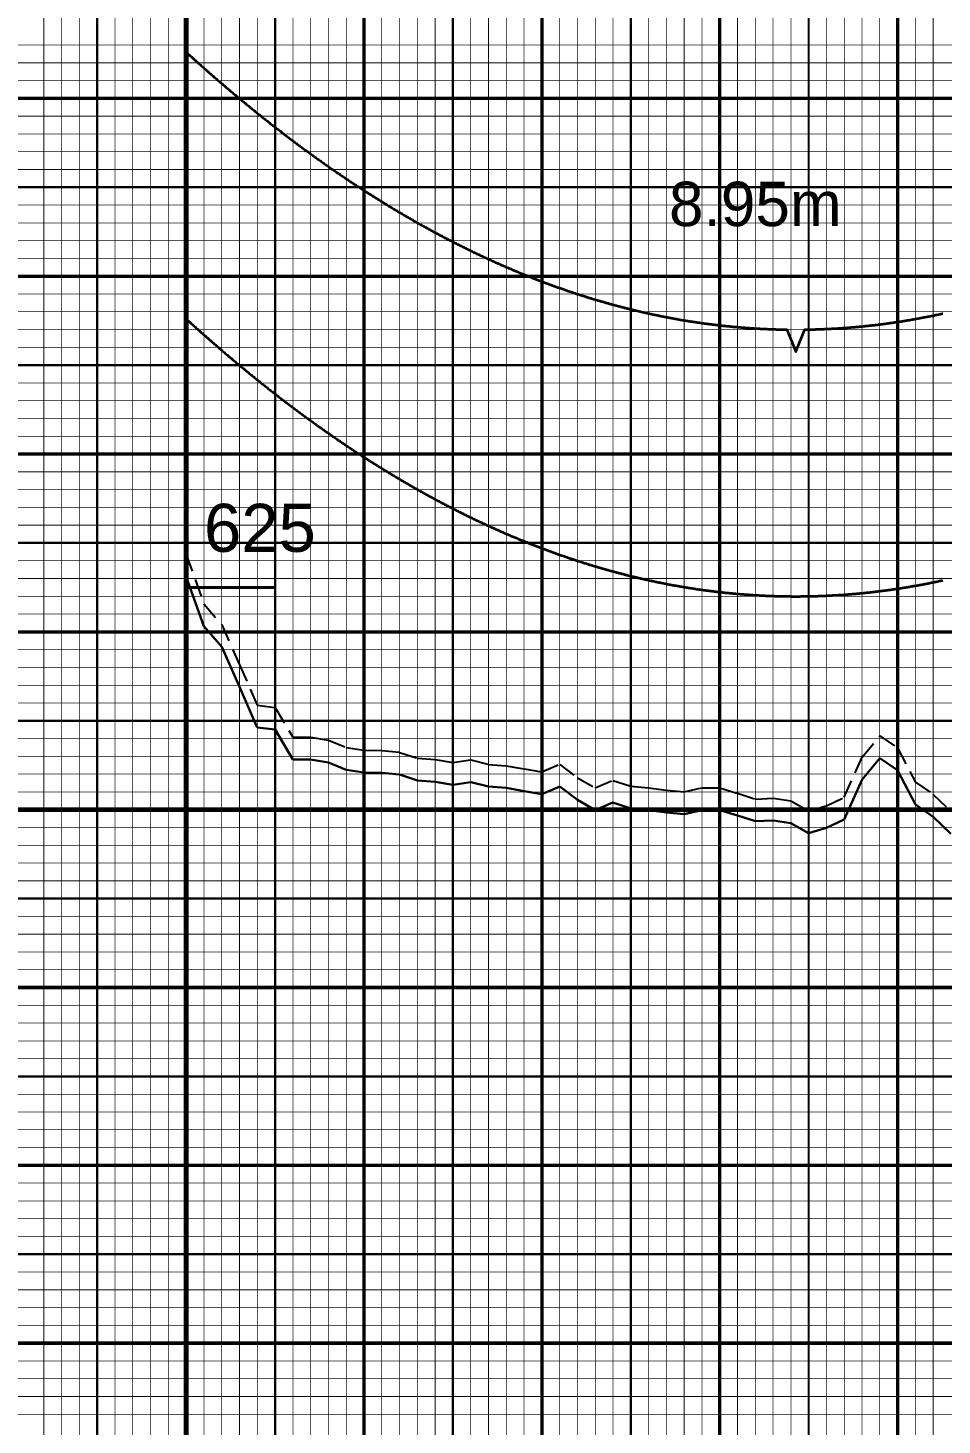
# Model space of a CAD drawing. Header units: millimetres. Extents: x -100 to 280, y 1340 to 1763.
# Drawn here: x -8.9 to 42.5, y 1515.4 to 1594 of the extents above; entities that cross this region are included whole.
import ezdxf
from ezdxf.enums import TextEntityAlignment as Align

# ---------------------------------------------------------------- set-up
doc = ezdxf.new("R2010")
doc.units = ezdxf.units.MM
doc.linetypes.add('DASHED', pattern=[1.5, 1, -0.5])
for name, color, linetype, lineweight in [('Durdurucu_Direk', 1, 'Continuous', 50), ('Grid10mm', 32, 'Continuous', 9), ('Grid50mm', 32, 'Continuous', 50), ('Grid5mm', 32, 'Continuous', 5), ('Güzergah_Profil', 7, 'Continuous', 30), ('İletken_Hat', 3, 'Continuous', 35), ('İletken_Hat_Yükseklik_Yazıları', 3, 'Continuous', 25), ('Some_Bayrak_Direği', 7, 'Continuous', 50), ('Taban_Tablo', 7, 'Continuous', 40), ('Taban_Tablo_Başlık_Yazıları', 7, 'Continuous', 30), ('Toprak_Temas_Egrisi', 7, 'Continuous', 35), ('Yan_Profil_Sağ', 7, 'DASHED', 25)]:
    doc.layers.add(name, color=color, linetype=linetype, lineweight=lineweight)
doc.layers.add('Grid1mm', color=32, linetype='Continuous')
doc.styles.get("Standard").update_dxf_attribs({"font": 'Arial'})

msp = doc.modelspace()

# ---------------------------------------------------------------- linework, layer by layer
at = {"layer": 'Durdurucu_Direk'}
msp.add_line((0, 1563.1), (0, 1592.6), dxfattribs=at)
at = {"layer": 'Grid10mm', "const_width": 0.19, "flags": 128}
for points in [[(10, 1340), (10, 1744)], [(20, 1340), (20, 1744)], [(30, 1340), (30, 1744)], [(40, 1340), (40, 1744)], [(-100, 1590), (93, 1590)], [(-100, 1580), (93, 1580)], [(-100, 1570), (93, 1570)], [(-100, 1560), (93, 1560)], [(-100, 1540), (93, 1540)], [(-100, 1530), (93, 1530)], [(-100, 1520), (93, 1520)]]:
    msp.add_lwpolyline(points, dxfattribs=at)
at = {"layer": 'Grid1mm', "const_width": 0.04, "flags": 128}
for points in [[(-8, 1340), (-8, 1744)], [(-7, 1340), (-7, 1744)], [(-6, 1340), (-6, 1744)], [(-4, 1340), (-4, 1744)], [(-3, 1340), (-3, 1744)], [(-2, 1340), (-2, 1744)], [(-1, 1340), (-1, 1744)], [(1, 1340), (1, 1744)], [(2, 1340), (2, 1744)], [(3, 1340), (3, 1744)], [(4, 1340), (4, 1744)], [(6, 1340), (6, 1744)], [(7, 1340), (7, 1744)], [(8, 1340), (8, 1744)], [(9, 1340), (9, 1744)], [(11, 1340), (11, 1744)], [(12, 1340), (12, 1744)], [(13, 1340), (13, 1744)], [(14, 1340), (14, 1744)], [(16, 1340), (16, 1744)], [(17, 1340), (17, 1744)], [(18, 1340), (18, 1744)], [(19, 1340), (19, 1744)], [(21, 1340), (21, 1744)], [(22, 1340), (22, 1744)], [(23, 1340), (23, 1744)], [(24, 1340), (24, 1744)], [(26, 1340), (26, 1744)], [(27, 1340), (27, 1744)], [(28, 1340), (28, 1744)], [(29, 1340), (29, 1744)], [(31, 1340), (31, 1744)], [(32, 1340), (32, 1744)], [(33, 1340), (33, 1744)], [(34, 1340), (34, 1744)], [(36, 1340), (36, 1744)], [(37, 1340), (37, 1744)], [(38, 1340), (38, 1744)], [(39, 1340), (39, 1744)], [(41, 1340), (41, 1744)], [(42, 1340), (42, 1744)], [(-100, 1593), (93, 1593)], [(-100, 1592), (93, 1592)], [(-100, 1591), (93, 1591)], [(-100, 1589), (93, 1589)], [(-100, 1588), (93, 1588)], [(-100, 1587), (93, 1587)], [(-100, 1586), (93, 1586)], [(-100, 1584), (93, 1584)], [(-100, 1583), (93, 1583)], [(-100, 1582), (93, 1582)], [(-100, 1581), (93, 1581)], [(-100, 1579), (93, 1579)], [(-100, 1578), (93, 1578)], [(-100, 1577), (93, 1577)], [(-100, 1576), (93, 1576)], [(-100, 1574), (93, 1574)], [(-100, 1573), (93, 1573)], [(-100, 1572), (93, 1572)], [(-100, 1571), (93, 1571)], [(-100, 1569), (93, 1569)], [(-100, 1568), (93, 1568)], [(-100, 1567), (93, 1567)], [(-100, 1566), (93, 1566)], [(-100, 1564), (93, 1564)], [(-100, 1563), (93, 1563)], [(-100, 1562), (93, 1562)], [(-100, 1561), (93, 1561)], [(-100, 1559), (93, 1559)], [(-100, 1558), (93, 1558)], [(-100, 1557), (93, 1557)], [(-100, 1556), (93, 1556)], [(-100, 1554), (93, 1554)], [(-100, 1553), (93, 1553)], [(-100, 1552), (93, 1552)], [(-100, 1551), (93, 1551)], [(-100, 1549), (93, 1549)], [(-100, 1548), (93, 1548)], [(-100, 1547), (93, 1547)], [(-100, 1546), (93, 1546)], [(-100, 1544), (93, 1544)], [(-100, 1543), (93, 1543)], [(-100, 1542), (93, 1542)], [(-100, 1541), (93, 1541)], [(-100, 1539), (93, 1539)], [(-100, 1538), (93, 1538)], [(-100, 1537), (93, 1537)], [(-100, 1536), (93, 1536)], [(-100, 1534), (93, 1534)], [(-100, 1533), (93, 1533)], [(-100, 1532), (93, 1532)], [(-100, 1531), (93, 1531)], [(-100, 1529), (93, 1529)], [(-100, 1528), (93, 1528)], [(-100, 1527), (93, 1527)], [(-100, 1526), (93, 1526)], [(-100, 1524), (93, 1524)], [(-100, 1523), (93, 1523)], [(-100, 1522), (93, 1522)], [(-100, 1521), (93, 1521)], [(-100, 1519), (93, 1519)], [(-100, 1518), (93, 1518)], [(-100, 1517), (93, 1517)], [(-100, 1516), (93, 1516)]]:
    msp.add_lwpolyline(points, dxfattribs=at)
at = {"layer": 'Grid50mm', "const_width": 0.27, "flags": 128}
for points in [[(0, 1340), (0, 1744)], [(-100, 1550), (93, 1550)]]:
    msp.add_lwpolyline(points, dxfattribs=at)
at = {"layer": 'Grid5mm', "const_width": 0.13, "flags": 128}
for points in [[(-5, 1340), (-5, 1744)], [(5, 1340), (5, 1744)], [(15, 1340), (15, 1744)], [(25, 1340), (25, 1744)], [(35, 1340), (35, 1744)], [(-100, 1585), (93, 1585)], [(-100, 1575), (93, 1575)], [(-100, 1565), (93, 1565)], [(-100, 1555), (93, 1555)], [(-100, 1545), (93, 1545)], [(-100, 1535), (93, 1535)], [(-100, 1525), (93, 1525)]]:
    msp.add_lwpolyline(points, dxfattribs=at)
at = {"layer": 'Güzergah_Profil'}
for p, q in [((0, 1563.1), (1.001, 1560.325)), ((1.001, 1560.325), (2.001, 1559.15)), ((2.001, 1559.15), (3.002, 1556.9)), ((3.002, 1556.9), (4.002, 1554.625)), ((4.002, 1554.625), (5.003, 1554.5)), ((5.003, 1554.5), (6.003, 1552.825)), ((6.003, 1552.825), (6.999, 1552.825)), ((6.999, 1552.825), (7.999, 1552.65)), ((7.999, 1552.65), (9, 1552.25)), ((38.001, 1551.7), (39.002, 1552.9)), ((39.002, 1552.9), (40.003, 1552.225)), ((9, 1552.25), (10.001, 1552.1)), ((10.001, 1552.1), (11.001, 1552.075)), ((11.001, 1552.075), (12.002, 1551.975)), ((12.002, 1551.975), (13.002, 1551.65)), ((37.001, 1549.45), (38.001, 1551.7)), ((40.003, 1552.225), (41.003, 1550.3)), ((13.002, 1551.65), (14.003, 1551.575)), ((14.003, 1551.575), (14.998, 1551.4)), ((14.998, 1551.4), (15.999, 1551.55)), ((15.999, 1551.55), (17, 1551.3)), ((17, 1551.3), (18, 1551.225)), ((18, 1551.225), (19.001, 1551.05)), ((19.001, 1551.05), (20.001, 1550.875)), ((20.001, 1550.875), (21.002, 1551.3)), ((21.002, 1551.3), (22.002, 1550.55)), ((22.002, 1550.55), (23.003, 1549.975)), ((23.003, 1549.975), (23.999, 1550.4)), ((23.999, 1550.4), (24.999, 1550.075)), ((41.003, 1550.3), (42.004, 1549.6)), ((24.999, 1550.075), (26, 1549.975)), ((26, 1549.975), (27, 1549.85)), ((27, 1549.85), (28.001, 1549.75)), ((28.001, 1549.75), (29.001, 1549.975)), ((29.001, 1549.975), (30.002, 1549.975)), ((30.002, 1549.975), (31.003, 1549.675)), ((31.003, 1549.675), (32.003, 1549.35)), ((32.003, 1549.35), (33.004, 1549.4)), ((33.004, 1549.4), (33.999, 1549.25)), ((36, 1548.975), (37.001, 1549.45)), ((42.004, 1549.6), (42.999, 1548.65)), ((33.999, 1549.25), (35, 1548.675)), ((35, 1548.675), (36, 1548.975))]:
    msp.add_line(p, q, dxfattribs=at)
at = {"layer": 'İletken_Hat', "flags": 128}
msp.add_lwpolyline([(0, 1592.6), (0.05, 1592.555), (0.1, 1592.509), (0.15, 1592.464), (0.2, 1592.418), (0.25, 1592.373), (0.3, 1592.328), (0.35, 1592.283), (0.4, 1592.238), (0.45, 1592.193), (0.5, 1592.148), (0.55, 1592.103), (0.6, 1592.059), (0.65, 1592.014), (0.7, 1591.969), (0.75, 1591.925), (0.8, 1591.88), (0.85, 1591.836), (0.9, 1591.791), (0.95, 1591.747), (1, 1591.703), (1.05, 1591.659), (1.1, 1591.615), (1.15, 1591.571), (1.2, 1591.527), (1.25, 1591.483), (1.3, 1591.439), (1.35, 1591.395), (1.4, 1591.352), (1.45, 1591.308), (1.5, 1591.264), (1.55, 1591.221), (1.6, 1591.177), (1.65, 1591.134), (1.7, 1591.091), (1.75, 1591.048), (1.8, 1591.004), (1.85, 1590.961), (1.9, 1590.918), (1.95, 1590.875), (2, 1590.832), (2.05, 1590.79), (2.1, 1590.747), (2.15, 1590.704), (2.2, 1590.662), (2.25, 1590.619), (2.3, 1590.576), (2.35, 1590.534), (2.4, 1590.492), (2.45, 1590.449), (2.5, 1590.407), (2.55, 1590.365), (2.6, 1590.323), (2.65, 1590.281), (2.7, 1590.239), (2.75, 1590.197), (2.8, 1590.155), (2.85, 1590.113), (2.9, 1590.072), (2.95, 1590.03), (3, 1589.989), (3.05, 1589.947), (3.1, 1589.906), (3.15, 1589.864), (3.2, 1589.823), (3.25, 1589.782), (3.3, 1589.741), (3.35, 1589.699), (3.4, 1589.658), (3.45, 1589.617), (3.5, 1589.577), (3.55, 1589.536), (3.6, 1589.495), (3.65, 1589.454), (3.7, 1589.414), (3.75, 1589.373), (3.8, 1589.332), (3.85, 1589.292), (3.9, 1589.252), (3.95, 1589.211), (4, 1589.171), (4.05, 1589.131), (4.1, 1589.091), (4.15, 1589.051), (4.2, 1589.011), (4.25, 1588.971), (4.3, 1588.931), (4.35, 1588.891), (4.4, 1588.852), (4.45, 1588.812), (4.5, 1588.772), (4.55, 1588.733), (4.6, 1588.693), (4.65, 1588.654), (4.7, 1588.615), (4.75, 1588.576), (4.8, 1588.536), (4.85, 1588.497), (4.9, 1588.458), (4.95, 1588.419), (5, 1588.38), (5.05, 1588.341), (5.1, 1588.303), (5.15, 1588.264), (5.2, 1588.225), (5.25, 1588.187), (5.3, 1588.148), (5.35, 1588.11), (5.4, 1588.071), (5.45, 1588.033), (5.5, 1587.995), (5.55, 1587.957), (5.6, 1587.919), (5.65, 1587.88), (5.7, 1587.843), (5.75, 1587.805), (5.8, 1587.767), (5.85, 1587.729), (5.9, 1587.691), (5.95, 1587.654), (6, 1587.616), (6.05, 1587.579), (6.1, 1587.541), (6.15, 1587.504), (6.2, 1587.466), (6.25, 1587.429), (6.3, 1587.392), (6.35, 1587.355), (6.4, 1587.318), (6.45, 1587.281), (6.5, 1587.244), (6.55, 1587.207), (6.6, 1587.17), (6.65, 1587.133), (6.7, 1587.097), (6.75, 1587.06), (6.8, 1587.024), (6.85, 1586.987), (6.9, 1586.951), (6.95, 1586.915), (7, 1586.878), (7.05, 1586.842), (7.1, 1586.806), (7.15, 1586.77), (7.2, 1586.734), (7.25, 1586.698), (7.3, 1586.662), (7.35, 1586.626), (7.4, 1586.591), (7.45, 1586.555), (7.5, 1586.519), (7.55, 1586.484), (7.6, 1586.448), (7.65, 1586.413), (7.7, 1586.378), (7.75, 1586.342), (7.8, 1586.307), (7.85, 1586.272), (7.9, 1586.237), (7.95, 1586.202), (8, 1586.167), (8.05, 1586.132), (8.1, 1586.097), (8.15, 1586.063), (8.2, 1586.028), (8.25, 1585.993), (8.3, 1585.959), (8.35, 1585.925), (8.4, 1585.89), (8.45, 1585.856), (8.5, 1585.822), (8.55, 1585.787), (8.6, 1585.753), (8.65, 1585.719), (8.7, 1585.685), (8.75, 1585.651), (8.8, 1585.617), (8.85, 1585.584), (8.9, 1585.55), (8.95, 1585.516), (9, 1585.483), (9.05, 1585.449), (9.1, 1585.416), (9.15, 1585.382), (9.2, 1585.349), (9.25, 1585.316), (9.3, 1585.282), (9.35, 1585.249), (9.4, 1585.216), (9.45, 1585.183), (9.5, 1585.15), (9.55, 1585.117), (9.6, 1585.085), (9.65, 1585.052), (9.7, 1585.019), (9.75, 1584.987), (9.8, 1584.954), (9.85, 1584.921), (9.9, 1584.889), (9.95, 1584.857), (10, 1584.824), (10.05, 1584.792), (10.1, 1584.76), (10.15, 1584.728), (10.2, 1584.696), (10.25, 1584.664), (10.3, 1584.632), (10.35, 1584.6), (10.4, 1584.569), (10.45, 1584.537), (10.5, 1584.505), (10.55, 1584.474), (10.6, 1584.442), (10.65, 1584.411), (10.7, 1584.38), (10.75, 1584.348), (10.8, 1584.317), (10.85, 1584.286), (10.9, 1584.255), (10.95, 1584.224), (11, 1584.193), (11.05, 1584.162), (11.1, 1584.131), (11.15, 1584.101), (11.2, 1584.07), (11.25, 1584.039), (11.3, 1584.009), (11.35, 1583.978), (11.4, 1583.948), (11.45, 1583.917), (11.5, 1583.887), (11.55, 1583.857), (11.6, 1583.827), (11.65, 1583.797), (11.7, 1583.767), (11.75, 1583.737), (11.8, 1583.707), (11.85, 1583.677), (11.9, 1583.647), (11.95, 1583.618), (12, 1583.588), (12.05, 1583.558), (12.1, 1583.529), (12.15, 1583.5), (12.2, 1583.47), (12.25, 1583.441), (12.3, 1583.412), (12.35, 1583.383), (12.4, 1583.353), (12.45, 1583.324), (12.5, 1583.296), (12.55, 1583.267), (12.6, 1583.238), (12.65, 1583.209), (12.7, 1583.18), (12.75, 1583.152), (12.8, 1583.123), (12.85, 1583.095), (12.9, 1583.066), (12.95, 1583.038), (13, 1583.01), (13.05, 1582.981), (13.1, 1582.953), (13.15, 1582.925), (13.2, 1582.897), (13.25, 1582.869), (13.3, 1582.841), (13.35, 1582.813), (13.4, 1582.786), (13.45, 1582.758), (13.5, 1582.73), (13.55, 1582.703), (13.6, 1582.675), (13.65, 1582.648), (13.7, 1582.621), (13.75, 1582.593), (13.8, 1582.566), (13.85, 1582.539), (13.9, 1582.512), (13.95, 1582.485), (14, 1582.458), (14.05, 1582.431), (14.1, 1582.404), (14.15, 1582.377), (14.2, 1582.351), (14.25, 1582.324), (14.3, 1582.297), (14.35, 1582.271), (14.4, 1582.245), (14.45, 1582.218), (14.5, 1582.192), (14.55, 1582.166), (14.6, 1582.139), (14.65, 1582.113), (14.7, 1582.087), (14.75, 1582.061), (14.8, 1582.035), (14.85, 1582.01), (14.9, 1581.984), (14.95, 1581.958), (15, 1581.933), (15.05, 1581.907), (15.1, 1581.881), (15.15, 1581.856), (15.2, 1581.831), (15.25, 1581.805), (15.3, 1581.78), (15.35, 1581.755), (15.4, 1581.73), (15.45, 1581.705), (15.5, 1581.68), (15.55, 1581.655), (15.6, 1581.63), (15.65, 1581.605), (15.7, 1581.581), (15.75, 1581.556), (15.8, 1581.531), (15.85, 1581.507), (15.9, 1581.482), (15.95, 1581.458), (16, 1581.434), (16.05, 1581.41), (16.1, 1581.385), (16.15, 1581.361), (16.2, 1581.337), (16.25, 1581.313), (16.3, 1581.289), (16.35, 1581.266), (16.4, 1581.242), (16.45, 1581.218), (16.5, 1581.194), (16.55, 1581.171), (16.6, 1581.147), (16.65, 1581.124), (16.7, 1581.101), (16.75, 1581.077), (16.8, 1581.054), (16.85, 1581.031), (16.9, 1581.008), (16.95, 1580.985), (17, 1580.962), (17.05, 1580.939), (17.1, 1580.916), (17.15, 1580.893), (17.2, 1580.87), (17.25, 1580.848), (17.3, 1580.825), (17.35, 1580.803), (17.4, 1580.78), (17.45, 1580.758), (17.5, 1580.736), (17.55, 1580.713), (17.6, 1580.691), (17.65, 1580.669), (17.7, 1580.647), (17.75, 1580.625), (17.8, 1580.603), (17.85, 1580.581), (17.9, 1580.559), (17.95, 1580.538), (18, 1580.516), (18.05, 1580.494), (18.1, 1580.473), (18.15, 1580.451), (18.2, 1580.43), (18.25, 1580.409), (18.3, 1580.388), (18.35, 1580.366), (18.4, 1580.345), (18.45, 1580.324), (18.5, 1580.303), (18.55, 1580.282), (18.6, 1580.261), (18.65, 1580.241), (18.7, 1580.22), (18.75, 1580.199), (18.8, 1580.179), (18.85, 1580.158), (18.9, 1580.138), (18.95, 1580.117), (19, 1580.097), (19.05, 1580.077), (19.1, 1580.057), (19.15, 1580.036), (19.2, 1580.016), (19.25, 1579.996), (19.3, 1579.976), (19.35, 1579.957), (19.4, 1579.937), (19.45, 1579.917), (19.5, 1579.897), (19.55, 1579.878), (19.6, 1579.858), (19.65, 1579.839), (19.7, 1579.819), (19.75, 1579.8), (19.8, 1579.781), (19.85, 1579.762), (19.9, 1579.743), (19.95, 1579.723), (20, 1579.704), (20.05, 1579.686), (20.1, 1579.667), (20.15, 1579.648), (20.2, 1579.629), (20.25, 1579.611), (20.3, 1579.592), (20.35, 1579.573), (20.4, 1579.555), (20.45, 1579.537), (20.5, 1579.518), (20.55, 1579.5), (20.6, 1579.482), (20.65, 1579.464), (20.7, 1579.446), (20.75, 1579.428), (20.8, 1579.41), (20.85, 1579.392), (20.9, 1579.374), (20.95, 1579.356), (21, 1579.339), (21.05, 1579.321), (21.1, 1579.303), (21.15, 1579.286), (21.2, 1579.269), (21.25, 1579.251), (21.3, 1579.234), (21.35, 1579.217), (21.4, 1579.2), (21.45, 1579.183), (21.5, 1579.166), (21.55, 1579.149), (21.6, 1579.132), (21.65, 1579.115), (21.7, 1579.098), (21.75, 1579.081), (21.8, 1579.065), (21.85, 1579.048), (21.9, 1579.032), (21.95, 1579.015), (22, 1578.999), (22.05, 1578.983), (22.1, 1578.967), (22.15, 1578.951), (22.2, 1578.934), (22.25, 1578.918), (22.3, 1578.903), (22.35, 1578.887), (22.4, 1578.871), (22.45, 1578.855), (22.5, 1578.839), (22.55, 1578.824), (22.6, 1578.808), (22.65, 1578.793), (22.7, 1578.777), (22.75, 1578.762), (22.8, 1578.747), (22.85, 1578.732), (22.9, 1578.716), (22.95, 1578.701), (23, 1578.686), (23.05, 1578.671), (23.1, 1578.656), (23.15, 1578.642), (23.2, 1578.627), (23.25, 1578.612), (23.3, 1578.598), (23.35, 1578.583), (23.4, 1578.569), (23.45, 1578.554), (23.5, 1578.54), (23.55, 1578.526), (23.6, 1578.511), (23.65, 1578.497), (23.7, 1578.483), (23.75, 1578.469), (23.8, 1578.455), (23.85, 1578.441), (23.9, 1578.427), (23.95, 1578.414), (24, 1578.4), (24.05, 1578.386), (24.1, 1578.373), (24.15, 1578.359), (24.2, 1578.346), (24.25, 1578.333), (24.3, 1578.319), (24.35, 1578.306), (24.4, 1578.293), (24.45, 1578.28), (24.5, 1578.267), (24.55, 1578.254), (24.6, 1578.241), (24.65, 1578.228), (24.7, 1578.215), (24.75, 1578.203), (24.8, 1578.19), (24.85, 1578.178), (24.9, 1578.165), (24.95, 1578.153), (25, 1578.14), (25.05, 1578.128), (25.1, 1578.116), (25.15, 1578.104), (25.2, 1578.092), (25.25, 1578.08), (25.3, 1578.068), (25.35, 1578.056), (25.4, 1578.044), (25.45, 1578.032), (25.5, 1578.02), (25.55, 1578.009), (25.6, 1577.997), (25.65, 1577.986), (25.7, 1577.974), (25.75, 1577.963), (25.8, 1577.952), (25.85, 1577.94), (25.9, 1577.929), (25.95, 1577.918), (26, 1577.907), (26.05, 1577.896), (26.1, 1577.885), (26.15, 1577.874), (26.2, 1577.864), (26.25, 1577.853), (26.3, 1577.842), (26.35, 1577.832), (26.4, 1577.821), (26.45, 1577.811), (26.5, 1577.801), (26.55, 1577.79), (26.6, 1577.78), (26.65, 1577.77), (26.7, 1577.76), (26.75, 1577.75), (26.8, 1577.74), (26.85, 1577.73), (26.9, 1577.72), (26.95, 1577.71), (27, 1577.701), (27.05, 1577.691), (27.1, 1577.681), (27.15, 1577.672), (27.2, 1577.662), (27.25, 1577.653), (27.3, 1577.644), (27.35, 1577.634), (27.4, 1577.625), (27.45, 1577.616), (27.5, 1577.607), (27.55, 1577.598), (27.6, 1577.589), (27.65, 1577.58), (27.7, 1577.572), (27.75, 1577.563), (27.8, 1577.554), (27.85, 1577.546), (27.9, 1577.537), (27.95, 1577.529), (28, 1577.52), (28.05, 1577.512), (28.1, 1577.504), (28.15, 1577.496), (28.2, 1577.488), (28.25, 1577.48), (28.3, 1577.472), (28.35, 1577.464), (28.4, 1577.456), (28.45, 1577.448), (28.5, 1577.44), (28.55, 1577.433), (28.6, 1577.425), (28.65, 1577.418), (28.7, 1577.41), (28.75, 1577.403), (28.8, 1577.396), (28.85, 1577.388), (28.9, 1577.381), (28.95, 1577.374), (29, 1577.367), (29.05, 1577.36), (29.1, 1577.353), (29.15, 1577.346), (29.2, 1577.339), (29.25, 1577.333), (29.3, 1577.326), (29.35, 1577.32), (29.4, 1577.313), (29.45, 1577.307), (29.5, 1577.3), (29.55, 1577.294), (29.6, 1577.288), (29.65, 1577.281), (29.7, 1577.275), (29.75, 1577.269), (29.8, 1577.263), (29.85, 1577.257), (29.9, 1577.252), (29.95, 1577.246), (30, 1577.24), (30.05, 1577.234), (30.1, 1577.229), (30.15, 1577.223), (30.2, 1577.218), (30.25, 1577.212), (30.3, 1577.207), (30.35, 1577.202), (30.4, 1577.197), (30.45, 1577.192), (30.5, 1577.186), (30.55, 1577.182), (30.6, 1577.177), (30.65, 1577.172), (30.7, 1577.167), (30.75, 1577.162), (30.8, 1577.158), (30.85, 1577.153), (30.9, 1577.148), (30.95, 1577.144), (31, 1577.14), (31.05, 1577.135), (31.1, 1577.131), (31.15, 1577.127), (31.2, 1577.123), (31.25, 1577.119), (31.3, 1577.115), (31.35, 1577.111), (31.4, 1577.107), (31.45, 1577.103), (31.5, 1577.099), (31.55, 1577.096), (31.6, 1577.092), (31.65, 1577.089), (31.7, 1577.085), (31.75, 1577.082), (31.8, 1577.078), (31.85, 1577.075), (31.9, 1577.072), (31.95, 1577.069), (32, 1577.066), (32.05, 1577.063), (32.1, 1577.06), (32.15, 1577.057), (32.2, 1577.054), (32.25, 1577.051), (32.3, 1577.049), (32.35, 1577.046), (32.4, 1577.044), (32.45, 1577.041), (32.5, 1577.039), (32.55, 1577.036), (32.6, 1577.034), (32.65, 1577.032), (32.7, 1577.03), (32.75, 1577.028), (32.8, 1577.026), (32.85, 1577.024), (32.9, 1577.022), (32.95, 1577.02), (33, 1577.018), (33.05, 1577.017), (33.1, 1577.015), (33.15, 1577.014), (33.2, 1577.012), (33.25, 1577.011), (33.3, 1577.009), (33.35, 1577.008), (33.4, 1577.007), (33.45, 1577.006), (33.5, 1577.005), (33.55, 1577.004), (33.6, 1577.003), (33.65, 1577.002), (33.7, 1577.001), (33.75, 1577), (33.781, 1576.997), (34.281, 1575.747), (34.781, 1576.997), (34.8, 1577), (34.85, 1577.001), (34.9, 1577.002), (34.95, 1577.003), (35, 1577.004), (35.05, 1577.005), (35.1, 1577.006), (35.15, 1577.007), (35.2, 1577.008), (35.25, 1577.009), (35.3, 1577.011), (35.35, 1577.012), (35.4, 1577.013), (35.45, 1577.015), (35.5, 1577.016), (35.55, 1577.018), (35.6, 1577.02), (35.65, 1577.022), (35.7, 1577.023), (35.75, 1577.025), (35.8, 1577.027), (35.85, 1577.029), (35.9, 1577.032), (35.95, 1577.034), (36, 1577.036), (36.05, 1577.038), (36.1, 1577.041), (36.15, 1577.043), (36.2, 1577.046), (36.25, 1577.048), (36.3, 1577.051), (36.35, 1577.054), (36.4, 1577.056), (36.45, 1577.059), (36.5, 1577.062), (36.55, 1577.065), (36.6, 1577.068), (36.65, 1577.071), (36.7, 1577.074), (36.75, 1577.078), (36.8, 1577.081), (36.85, 1577.084), (36.9, 1577.088), (36.95, 1577.091), (37, 1577.095), (37.05, 1577.099), (37.1, 1577.102), (37.15, 1577.106), (37.2, 1577.11), (37.25, 1577.114), (37.3, 1577.118), (37.35, 1577.122), (37.4, 1577.126), (37.45, 1577.13), (37.5, 1577.134), (37.55, 1577.139), (37.6, 1577.143), (37.65, 1577.147), (37.7, 1577.152), (37.75, 1577.157), (37.8, 1577.161), (37.85, 1577.166), (37.9, 1577.171), (37.95, 1577.175), (38, 1577.18), (38.05, 1577.185), (38.1, 1577.19), (38.15, 1577.196), (38.2, 1577.201), (38.25, 1577.206), (38.3, 1577.211), (38.35, 1577.217), (38.4, 1577.222), (38.45, 1577.228), (38.5, 1577.233), (38.55, 1577.239), (38.6, 1577.244), (38.65, 1577.25), (38.7, 1577.256), (38.75, 1577.262), (38.8, 1577.268), (38.85, 1577.274), (38.9, 1577.28), (38.95, 1577.286), (39, 1577.292), (39.05, 1577.299), (39.1, 1577.305), (39.15, 1577.312), (39.2, 1577.318), (39.25, 1577.325), (39.3, 1577.331), (39.35, 1577.338), (39.4, 1577.345), (39.45, 1577.352), (39.5, 1577.358), (39.55, 1577.365), (39.6, 1577.372), (39.65, 1577.38), (39.7, 1577.387), (39.75, 1577.394), (39.8, 1577.401), (39.85, 1577.409), (39.9, 1577.416), (39.95, 1577.423), (40, 1577.431), (40.05, 1577.439), (40.1, 1577.446), (40.15, 1577.454), (40.2, 1577.462), (40.25, 1577.47), (40.3, 1577.478), (40.35, 1577.486), (40.4, 1577.494), (40.45, 1577.502), (40.5, 1577.51), (40.55, 1577.519), (40.6, 1577.527), (40.65, 1577.535), (40.7, 1577.544), (40.75, 1577.552), (40.8, 1577.561), (40.85, 1577.57), (40.9, 1577.579), (40.95, 1577.587), (41, 1577.596), (41.05, 1577.605), (41.1, 1577.614), (41.15, 1577.623), (41.2, 1577.632), (41.25, 1577.642), (41.3, 1577.651), (41.35, 1577.66), (41.4, 1577.67), (41.45, 1577.679), (41.5, 1577.689), (41.55, 1577.698), (41.6, 1577.708), (41.65, 1577.718), (41.7, 1577.728), (41.75, 1577.738), (41.8, 1577.747), (41.85, 1577.757), (41.9, 1577.768), (41.95, 1577.778), (42, 1577.788), (42.05, 1577.798), (42.1, 1577.809), (42.15, 1577.819), (42.2, 1577.829), (42.25, 1577.84), (42.3, 1577.851), (42.35, 1577.861), (42.4, 1577.872), (42.45, 1577.883), (42.5, 1577.894), (42.55, 1577.905)], dxfattribs=at)
at = {"layer": 'Some_Bayrak_Direği'}
msp.add_line((0, 1629.1), (0, 1500), dxfattribs=at)
at = {"layer": 'Taban_Tablo'}
for p, q in [((0, 1500), (0, 1763.1)), ((0, 1562.5), (5, 1562.5))]:
    msp.add_line(p, q, dxfattribs=at)
at = {"layer": 'Toprak_Temas_Egrisi', "flags": 128}
msp.add_lwpolyline([(0, 1577.6), (0.05, 1577.555), (0.1, 1577.509), (0.15, 1577.464), (0.2, 1577.418), (0.25, 1577.373), (0.3, 1577.328), (0.35, 1577.283), (0.4, 1577.238), (0.45, 1577.193), (0.5, 1577.148), (0.55, 1577.103), (0.6, 1577.059), (0.65, 1577.014), (0.7, 1576.969), (0.75, 1576.925), (0.8, 1576.88), (0.85, 1576.836), (0.9, 1576.791), (0.95, 1576.747), (1, 1576.703), (1.05, 1576.659), (1.1, 1576.615), (1.15, 1576.571), (1.2, 1576.527), (1.25, 1576.483), (1.3, 1576.439), (1.35, 1576.395), (1.4, 1576.352), (1.45, 1576.308), (1.5, 1576.264), (1.55, 1576.221), (1.6, 1576.177), (1.65, 1576.134), (1.7, 1576.091), (1.75, 1576.048), (1.8, 1576.004), (1.85, 1575.961), (1.9, 1575.918), (1.95, 1575.875), (2, 1575.832), (2.05, 1575.79), (2.1, 1575.747), (2.15, 1575.704), (2.2, 1575.662), (2.25, 1575.619), (2.3, 1575.576), (2.35, 1575.534), (2.4, 1575.492), (2.45, 1575.449), (2.5, 1575.407), (2.55, 1575.365), (2.6, 1575.323), (2.65, 1575.281), (2.7, 1575.239), (2.75, 1575.197), (2.8, 1575.155), (2.85, 1575.113), (2.9, 1575.072), (2.95, 1575.03), (3, 1574.989), (3.05, 1574.947), (3.1, 1574.906), (3.15, 1574.864), (3.2, 1574.823), (3.25, 1574.782), (3.3, 1574.741), (3.35, 1574.699), (3.4, 1574.658), (3.45, 1574.617), (3.5, 1574.577), (3.55, 1574.536), (3.6, 1574.495), (3.65, 1574.454), (3.7, 1574.414), (3.75, 1574.373), (3.8, 1574.332), (3.85, 1574.292), (3.9, 1574.252), (3.95, 1574.211), (4, 1574.171), (4.05, 1574.131), (4.1, 1574.091), (4.15, 1574.051), (4.2, 1574.011), (4.25, 1573.971), (4.3, 1573.931), (4.35, 1573.891), (4.4, 1573.852), (4.45, 1573.812), (4.5, 1573.772), (4.55, 1573.733), (4.6, 1573.693), (4.65, 1573.654), (4.7, 1573.615), (4.75, 1573.576), (4.8, 1573.536), (4.85, 1573.497), (4.9, 1573.458), (4.95, 1573.419), (5, 1573.38), (5.05, 1573.341), (5.1, 1573.303), (5.15, 1573.264), (5.2, 1573.225), (5.25, 1573.187), (5.3, 1573.148), (5.35, 1573.11), (5.4, 1573.071), (5.45, 1573.033), (5.5, 1572.995), (5.55, 1572.957), (5.6, 1572.919), (5.65, 1572.88), (5.7, 1572.843), (5.75, 1572.805), (5.8, 1572.767), (5.85, 1572.729), (5.9, 1572.691), (5.95, 1572.654), (6, 1572.616), (6.05, 1572.579), (6.1, 1572.541), (6.15, 1572.504), (6.2, 1572.466), (6.25, 1572.429), (6.3, 1572.392), (6.35, 1572.355), (6.4, 1572.318), (6.45, 1572.281), (6.5, 1572.244), (6.55, 1572.207), (6.6, 1572.17), (6.65, 1572.133), (6.7, 1572.097), (6.75, 1572.06), (6.8, 1572.024), (6.85, 1571.987), (6.9, 1571.951), (6.95, 1571.915), (7, 1571.878), (7.05, 1571.842), (7.1, 1571.806), (7.15, 1571.77), (7.2, 1571.734), (7.25, 1571.698), (7.3, 1571.662), (7.35, 1571.626), (7.4, 1571.591), (7.45, 1571.555), (7.5, 1571.519), (7.55, 1571.484), (7.6, 1571.448), (7.65, 1571.413), (7.7, 1571.378), (7.75, 1571.342), (7.8, 1571.307), (7.85, 1571.272), (7.9, 1571.237), (7.95, 1571.202), (8, 1571.167), (8.05, 1571.132), (8.1, 1571.097), (8.15, 1571.063), (8.2, 1571.028), (8.25, 1570.993), (8.3, 1570.959), (8.35, 1570.925), (8.4, 1570.89), (8.45, 1570.856), (8.5, 1570.822), (8.55, 1570.787), (8.6, 1570.753), (8.65, 1570.719), (8.7, 1570.685), (8.75, 1570.651), (8.8, 1570.617), (8.85, 1570.584), (8.9, 1570.55), (8.95, 1570.516), (9, 1570.483), (9.05, 1570.449), (9.1, 1570.416), (9.15, 1570.382), (9.2, 1570.349), (9.25, 1570.316), (9.3, 1570.282), (9.35, 1570.249), (9.4, 1570.216), (9.45, 1570.183), (9.5, 1570.15), (9.55, 1570.117), (9.6, 1570.085), (9.65, 1570.052), (9.7, 1570.019), (9.75, 1569.987), (9.8, 1569.954), (9.85, 1569.921), (9.9, 1569.889), (9.95, 1569.857), (10, 1569.824), (10.05, 1569.792), (10.1, 1569.76), (10.15, 1569.728), (10.2, 1569.696), (10.25, 1569.664), (10.3, 1569.632), (10.35, 1569.6), (10.4, 1569.569), (10.45, 1569.537), (10.5, 1569.505), (10.55, 1569.474), (10.6, 1569.442), (10.65, 1569.411), (10.7, 1569.38), (10.75, 1569.348), (10.8, 1569.317), (10.85, 1569.286), (10.9, 1569.255), (10.95, 1569.224), (11, 1569.193), (11.05, 1569.162), (11.1, 1569.131), (11.15, 1569.101), (11.2, 1569.07), (11.25, 1569.039), (11.3, 1569.009), (11.35, 1568.978), (11.4, 1568.948), (11.45, 1568.917), (11.5, 1568.887), (11.55, 1568.857), (11.6, 1568.827), (11.65, 1568.797), (11.7, 1568.767), (11.75, 1568.737), (11.8, 1568.707), (11.85, 1568.677), (11.9, 1568.647), (11.95, 1568.618), (12, 1568.588), (12.05, 1568.558), (12.1, 1568.529), (12.15, 1568.5), (12.2, 1568.47), (12.25, 1568.441), (12.3, 1568.412), (12.35, 1568.383), (12.4, 1568.353), (12.45, 1568.324), (12.5, 1568.296), (12.55, 1568.267), (12.6, 1568.238), (12.65, 1568.209), (12.7, 1568.18), (12.75, 1568.152), (12.8, 1568.123), (12.85, 1568.095), (12.9, 1568.066), (12.95, 1568.038), (13, 1568.01), (13.05, 1567.981), (13.1, 1567.953), (13.15, 1567.925), (13.2, 1567.897), (13.25, 1567.869), (13.3, 1567.841), (13.35, 1567.813), (13.4, 1567.786), (13.45, 1567.758), (13.5, 1567.73), (13.55, 1567.703), (13.6, 1567.675), (13.65, 1567.648), (13.7, 1567.621), (13.75, 1567.593), (13.8, 1567.566), (13.85, 1567.539), (13.9, 1567.512), (13.95, 1567.485), (14, 1567.458), (14.05, 1567.431), (14.1, 1567.404), (14.15, 1567.377), (14.2, 1567.351), (14.25, 1567.324), (14.3, 1567.297), (14.35, 1567.271), (14.4, 1567.245), (14.45, 1567.218), (14.5, 1567.192), (14.55, 1567.166), (14.6, 1567.139), (14.65, 1567.113), (14.7, 1567.087), (14.75, 1567.061), (14.8, 1567.035), (14.85, 1567.01), (14.9, 1566.984), (14.95, 1566.958), (15, 1566.933), (15.05, 1566.907), (15.1, 1566.881), (15.15, 1566.856), (15.2, 1566.831), (15.25, 1566.805), (15.3, 1566.78), (15.35, 1566.755), (15.4, 1566.73), (15.45, 1566.705), (15.5, 1566.68), (15.55, 1566.655), (15.6, 1566.63), (15.65, 1566.605), (15.7, 1566.581), (15.75, 1566.556), (15.8, 1566.531), (15.85, 1566.507), (15.9, 1566.482), (15.95, 1566.458), (16, 1566.434), (16.05, 1566.41), (16.1, 1566.385), (16.15, 1566.361), (16.2, 1566.337), (16.25, 1566.313), (16.3, 1566.289), (16.35, 1566.266), (16.4, 1566.242), (16.45, 1566.218), (16.5, 1566.194), (16.55, 1566.171), (16.6, 1566.147), (16.65, 1566.124), (16.7, 1566.101), (16.75, 1566.077), (16.8, 1566.054), (16.85, 1566.031), (16.9, 1566.008), (16.95, 1565.985), (17, 1565.962), (17.05, 1565.939), (17.1, 1565.916), (17.15, 1565.893), (17.2, 1565.87), (17.25, 1565.848), (17.3, 1565.825), (17.35, 1565.803), (17.4, 1565.78), (17.45, 1565.758), (17.5, 1565.736), (17.55, 1565.713), (17.6, 1565.691), (17.65, 1565.669), (17.7, 1565.647), (17.75, 1565.625), (17.8, 1565.603), (17.85, 1565.581), (17.9, 1565.559), (17.95, 1565.538), (18, 1565.516), (18.05, 1565.494), (18.1, 1565.473), (18.15, 1565.451), (18.2, 1565.43), (18.25, 1565.409), (18.3, 1565.388), (18.35, 1565.366), (18.4, 1565.345), (18.45, 1565.324), (18.5, 1565.303), (18.55, 1565.282), (18.6, 1565.261), (18.65, 1565.241), (18.7, 1565.22), (18.75, 1565.199), (18.8, 1565.179), (18.85, 1565.158), (18.9, 1565.138), (18.95, 1565.117), (19, 1565.097), (19.05, 1565.077), (19.1, 1565.057), (19.15, 1565.036), (19.2, 1565.016), (19.25, 1564.996), (19.3, 1564.976), (19.35, 1564.957), (19.4, 1564.937), (19.45, 1564.917), (19.5, 1564.897), (19.55, 1564.878), (19.6, 1564.858), (19.65, 1564.839), (19.7, 1564.819), (19.75, 1564.8), (19.8, 1564.781), (19.85, 1564.762), (19.9, 1564.743), (19.95, 1564.723), (20, 1564.704), (20.05, 1564.686), (20.1, 1564.667), (20.15, 1564.648), (20.2, 1564.629), (20.25, 1564.611), (20.3, 1564.592), (20.35, 1564.573), (20.4, 1564.555), (20.45, 1564.537), (20.5, 1564.518), (20.55, 1564.5), (20.6, 1564.482), (20.65, 1564.464), (20.7, 1564.446), (20.75, 1564.428), (20.8, 1564.41), (20.85, 1564.392), (20.9, 1564.374), (20.95, 1564.356), (21, 1564.339), (21.05, 1564.321), (21.1, 1564.303), (21.15, 1564.286), (21.2, 1564.269), (21.25, 1564.251), (21.3, 1564.234), (21.35, 1564.217), (21.4, 1564.2), (21.45, 1564.183), (21.5, 1564.166), (21.55, 1564.149), (21.6, 1564.132), (21.65, 1564.115), (21.7, 1564.098), (21.75, 1564.081), (21.8, 1564.065), (21.85, 1564.048), (21.9, 1564.032), (21.95, 1564.015), (22, 1563.999), (22.05, 1563.983), (22.1, 1563.967), (22.15, 1563.951), (22.2, 1563.934), (22.25, 1563.918), (22.3, 1563.903), (22.35, 1563.887), (22.4, 1563.871), (22.45, 1563.855), (22.5, 1563.839), (22.55, 1563.824), (22.6, 1563.808), (22.65, 1563.793), (22.7, 1563.777), (22.75, 1563.762), (22.8, 1563.747), (22.85, 1563.732), (22.9, 1563.716), (22.95, 1563.701), (23, 1563.686), (23.05, 1563.671), (23.1, 1563.656), (23.15, 1563.642), (23.2, 1563.627), (23.25, 1563.612), (23.3, 1563.598), (23.35, 1563.583), (23.4, 1563.569), (23.45, 1563.554), (23.5, 1563.54), (23.55, 1563.526), (23.6, 1563.511), (23.65, 1563.497), (23.7, 1563.483), (23.75, 1563.469), (23.8, 1563.455), (23.85, 1563.441), (23.9, 1563.427), (23.95, 1563.414), (24, 1563.4), (24.05, 1563.386), (24.1, 1563.373), (24.15, 1563.359), (24.2, 1563.346), (24.25, 1563.333), (24.3, 1563.319), (24.35, 1563.306), (24.4, 1563.293), (24.45, 1563.28), (24.5, 1563.267), (24.55, 1563.254), (24.6, 1563.241), (24.65, 1563.228), (24.7, 1563.215), (24.75, 1563.203), (24.8, 1563.19), (24.85, 1563.178), (24.9, 1563.165), (24.95, 1563.153), (25, 1563.14), (25.05, 1563.128), (25.1, 1563.116), (25.15, 1563.104), (25.2, 1563.092), (25.25, 1563.08), (25.3, 1563.068), (25.35, 1563.056), (25.4, 1563.044), (25.45, 1563.032), (25.5, 1563.02), (25.55, 1563.009), (25.6, 1562.997), (25.65, 1562.986), (25.7, 1562.974), (25.75, 1562.963), (25.8, 1562.952), (25.85, 1562.94), (25.9, 1562.929), (25.95, 1562.918), (26, 1562.907), (26.05, 1562.896), (26.1, 1562.885), (26.15, 1562.874), (26.2, 1562.864), (26.25, 1562.853), (26.3, 1562.842), (26.35, 1562.832), (26.4, 1562.821), (26.45, 1562.811), (26.5, 1562.801), (26.55, 1562.79), (26.6, 1562.78), (26.65, 1562.77), (26.7, 1562.76), (26.75, 1562.75), (26.8, 1562.74), (26.85, 1562.73), (26.9, 1562.72), (26.95, 1562.71), (27, 1562.701), (27.05, 1562.691), (27.1, 1562.681), (27.15, 1562.672), (27.2, 1562.662), (27.25, 1562.653), (27.3, 1562.644), (27.35, 1562.634), (27.4, 1562.625), (27.45, 1562.616), (27.5, 1562.607), (27.55, 1562.598), (27.6, 1562.589), (27.65, 1562.58), (27.7, 1562.572), (27.75, 1562.563), (27.8, 1562.554), (27.85, 1562.546), (27.9, 1562.537), (27.95, 1562.529), (28, 1562.52), (28.05, 1562.512), (28.1, 1562.504), (28.15, 1562.496), (28.2, 1562.488), (28.25, 1562.48), (28.3, 1562.472), (28.35, 1562.464), (28.4, 1562.456), (28.45, 1562.448), (28.5, 1562.44), (28.55, 1562.433), (28.6, 1562.425), (28.65, 1562.418), (28.7, 1562.41), (28.75, 1562.403), (28.8, 1562.396), (28.85, 1562.388), (28.9, 1562.381), (28.95, 1562.374), (29, 1562.367), (29.05, 1562.36), (29.1, 1562.353), (29.15, 1562.346), (29.2, 1562.339), (29.25, 1562.333), (29.3, 1562.326), (29.35, 1562.32), (29.4, 1562.313), (29.45, 1562.307), (29.5, 1562.3), (29.55, 1562.294), (29.6, 1562.288), (29.65, 1562.281), (29.7, 1562.275), (29.75, 1562.269), (29.8, 1562.263), (29.85, 1562.257), (29.9, 1562.252), (29.95, 1562.246), (30, 1562.24), (30.05, 1562.234), (30.1, 1562.229), (30.15, 1562.223), (30.2, 1562.218), (30.25, 1562.212), (30.3, 1562.207), (30.35, 1562.202), (30.4, 1562.197), (30.45, 1562.192), (30.5, 1562.186), (30.55, 1562.182), (30.6, 1562.177), (30.65, 1562.172), (30.7, 1562.167), (30.75, 1562.162), (30.8, 1562.158), (30.85, 1562.153), (30.9, 1562.148), (30.95, 1562.144), (31, 1562.14), (31.05, 1562.135), (31.1, 1562.131), (31.15, 1562.127), (31.2, 1562.123), (31.25, 1562.119), (31.3, 1562.115), (31.35, 1562.111), (31.4, 1562.107), (31.45, 1562.103), (31.5, 1562.099), (31.55, 1562.096), (31.6, 1562.092), (31.65, 1562.089), (31.7, 1562.085), (31.75, 1562.082), (31.8, 1562.078), (31.85, 1562.075), (31.9, 1562.072), (31.95, 1562.069), (32, 1562.066), (32.05, 1562.063), (32.1, 1562.06), (32.15, 1562.057), (32.2, 1562.054), (32.25, 1562.051), (32.3, 1562.049), (32.35, 1562.046), (32.4, 1562.044), (32.45, 1562.041), (32.5, 1562.039), (32.55, 1562.036), (32.6, 1562.034), (32.65, 1562.032), (32.7, 1562.03), (32.75, 1562.028), (32.8, 1562.026), (32.85, 1562.024), (32.9, 1562.022), (32.95, 1562.02), (33, 1562.018), (33.05, 1562.017), (33.1, 1562.015), (33.15, 1562.014), (33.2, 1562.012), (33.25, 1562.011), (33.3, 1562.009), (33.35, 1562.008), (33.4, 1562.007), (33.45, 1562.006), (33.5, 1562.005), (33.55, 1562.004), (33.6, 1562.003), (33.65, 1562.002), (33.7, 1562.001), (33.75, 1562), (33.8, 1562), (33.85, 1561.999), (33.9, 1561.999), (33.95, 1561.998), (34, 1561.998), (34.05, 1561.997), (34.1, 1561.997), (34.15, 1561.997), (34.2, 1561.997), (34.25, 1561.997), (34.281, 1561.997), (34.281, 1561.997), (34.281, 1561.997), (34.35, 1561.997), (34.4, 1561.997), (34.45, 1561.997), (34.5, 1561.997), (34.55, 1561.998), (34.6, 1561.998), (34.65, 1561.999), (34.7, 1561.999), (34.75, 1562), (34.8, 1562), (34.85, 1562.001), (34.9, 1562.002), (34.95, 1562.003), (35, 1562.004), (35.05, 1562.005), (35.1, 1562.006), (35.15, 1562.007), (35.2, 1562.008), (35.25, 1562.009), (35.3, 1562.011), (35.35, 1562.012), (35.4, 1562.013), (35.45, 1562.015), (35.5, 1562.016), (35.55, 1562.018), (35.6, 1562.02), (35.65, 1562.022), (35.7, 1562.023), (35.75, 1562.025), (35.8, 1562.027), (35.85, 1562.029), (35.9, 1562.032), (35.95, 1562.034), (36, 1562.036), (36.05, 1562.038), (36.1, 1562.041), (36.15, 1562.043), (36.2, 1562.046), (36.25, 1562.048), (36.3, 1562.051), (36.35, 1562.054), (36.4, 1562.056), (36.45, 1562.059), (36.5, 1562.062), (36.55, 1562.065), (36.6, 1562.068), (36.65, 1562.071), (36.7, 1562.074), (36.75, 1562.078), (36.8, 1562.081), (36.85, 1562.084), (36.9, 1562.088), (36.95, 1562.091), (37, 1562.095), (37.05, 1562.099), (37.1, 1562.102), (37.15, 1562.106), (37.2, 1562.11), (37.25, 1562.114), (37.3, 1562.118), (37.35, 1562.122), (37.4, 1562.126), (37.45, 1562.13), (37.5, 1562.134), (37.55, 1562.139), (37.6, 1562.143), (37.65, 1562.147), (37.7, 1562.152), (37.75, 1562.157), (37.8, 1562.161), (37.85, 1562.166), (37.9, 1562.171), (37.95, 1562.175), (38, 1562.18), (38.05, 1562.185), (38.1, 1562.19), (38.15, 1562.196), (38.2, 1562.201), (38.25, 1562.206), (38.3, 1562.211), (38.35, 1562.217), (38.4, 1562.222), (38.45, 1562.228), (38.5, 1562.233), (38.55, 1562.239), (38.6, 1562.244), (38.65, 1562.25), (38.7, 1562.256), (38.75, 1562.262), (38.8, 1562.268), (38.85, 1562.274), (38.9, 1562.28), (38.95, 1562.286), (39, 1562.292), (39.05, 1562.299), (39.1, 1562.305), (39.15, 1562.312), (39.2, 1562.318), (39.25, 1562.325), (39.3, 1562.331), (39.35, 1562.338), (39.4, 1562.345), (39.45, 1562.352), (39.5, 1562.358), (39.55, 1562.365), (39.6, 1562.372), (39.65, 1562.38), (39.7, 1562.387), (39.75, 1562.394), (39.8, 1562.401), (39.85, 1562.409), (39.9, 1562.416), (39.95, 1562.423), (40, 1562.431), (40.05, 1562.439), (40.1, 1562.446), (40.15, 1562.454), (40.2, 1562.462), (40.25, 1562.47), (40.3, 1562.478), (40.35, 1562.486), (40.4, 1562.494), (40.45, 1562.502), (40.5, 1562.51), (40.55, 1562.519), (40.6, 1562.527), (40.65, 1562.535), (40.7, 1562.544), (40.75, 1562.552), (40.8, 1562.561), (40.85, 1562.57), (40.9, 1562.579), (40.95, 1562.587), (41, 1562.596), (41.05, 1562.605), (41.1, 1562.614), (41.15, 1562.623), (41.2, 1562.632), (41.25, 1562.642), (41.3, 1562.651), (41.35, 1562.66), (41.4, 1562.67), (41.45, 1562.679), (41.5, 1562.689), (41.55, 1562.698), (41.6, 1562.708), (41.65, 1562.718), (41.7, 1562.728), (41.75, 1562.738), (41.8, 1562.747), (41.85, 1562.757), (41.9, 1562.768), (41.95, 1562.778), (42, 1562.788), (42.05, 1562.798), (42.1, 1562.809), (42.15, 1562.819), (42.2, 1562.829), (42.25, 1562.84), (42.3, 1562.851), (42.35, 1562.861), (42.4, 1562.872), (42.45, 1562.883), (42.5, 1562.894), (42.55, 1562.905)], dxfattribs=at)
at = {"layer": 'Yan_Profil_Sağ'}
for p, q in [((0, 1564.35), (1.001, 1561.575)), ((1.001, 1561.575), (2.001, 1560.4)), ((2.001, 1560.4), (3.002, 1558.15)), ((3.002, 1558.15), (4.002, 1555.875)), ((4.002, 1555.875), (5.003, 1555.75)), ((5.003, 1555.75), (6.003, 1554.075)), ((6.003, 1554.075), (6.999, 1554.075)), ((6.999, 1554.075), (7.999, 1553.9)), ((38.001, 1552.95), (39.002, 1554.15)), ((39.002, 1554.15), (40.003, 1553.475)), ((7.999, 1553.9), (9, 1553.5)), ((9, 1553.5), (10.001, 1553.35)), ((10.001, 1553.35), (11.001, 1553.325)), ((11.001, 1553.325), (12.002, 1553.225)), ((40.003, 1553.475), (41.003, 1551.55)), ((12.002, 1553.225), (13.002, 1552.9)), ((13.002, 1552.9), (14.003, 1552.825)), ((14.003, 1552.825), (14.998, 1552.65)), ((14.998, 1552.65), (15.999, 1552.8)), ((15.999, 1552.8), (17, 1552.55)), ((17, 1552.55), (18, 1552.475)), ((18, 1552.475), (19.001, 1552.3)), ((20.001, 1552.125), (21.002, 1552.55)), ((21.002, 1552.55), (22.002, 1551.8)), ((37.001, 1550.7), (38.001, 1552.95)), ((19.001, 1552.3), (20.001, 1552.125)), ((22.002, 1551.8), (23.003, 1551.225)), ((23.003, 1551.225), (23.999, 1551.65)), ((23.999, 1551.65), (24.999, 1551.325)), ((24.999, 1551.325), (26, 1551.225)), ((26, 1551.225), (27, 1551.1)), ((27, 1551.1), (28.001, 1551)), ((28.001, 1551), (29.001, 1551.225)), ((29.001, 1551.225), (30.002, 1551.225)), ((30.002, 1551.225), (31.003, 1550.925)), ((31.003, 1550.925), (32.003, 1550.6)), ((41.003, 1551.55), (42.004, 1550.85)), ((32.003, 1550.6), (33.004, 1550.65)), ((33.004, 1550.65), (33.999, 1550.5)), ((33.999, 1550.5), (35, 1549.925)), ((35, 1549.925), (36, 1550.225)), ((36, 1550.225), (37.001, 1550.7)), ((42.004, 1550.85), (42.999, 1549.9))]:
    msp.add_line(p, q, dxfattribs=at)

# ---------------------------------------------------------------- texts
at = {"layer": 'İletken_Hat_Yükseklik_Yazıları'}
msp.add_text('8.95m', height=2.5, dxfattribs=at).set_placement((32.001, 1584.066), align=Align.MIDDLE_CENTER)
at = {"layer": 'Taban_Tablo_Başlık_Yazıları'}
msp.add_text('625', height=2.7, dxfattribs=at).set_placement((1, 1564.5))

doc.saveas('drawing.dxf')
